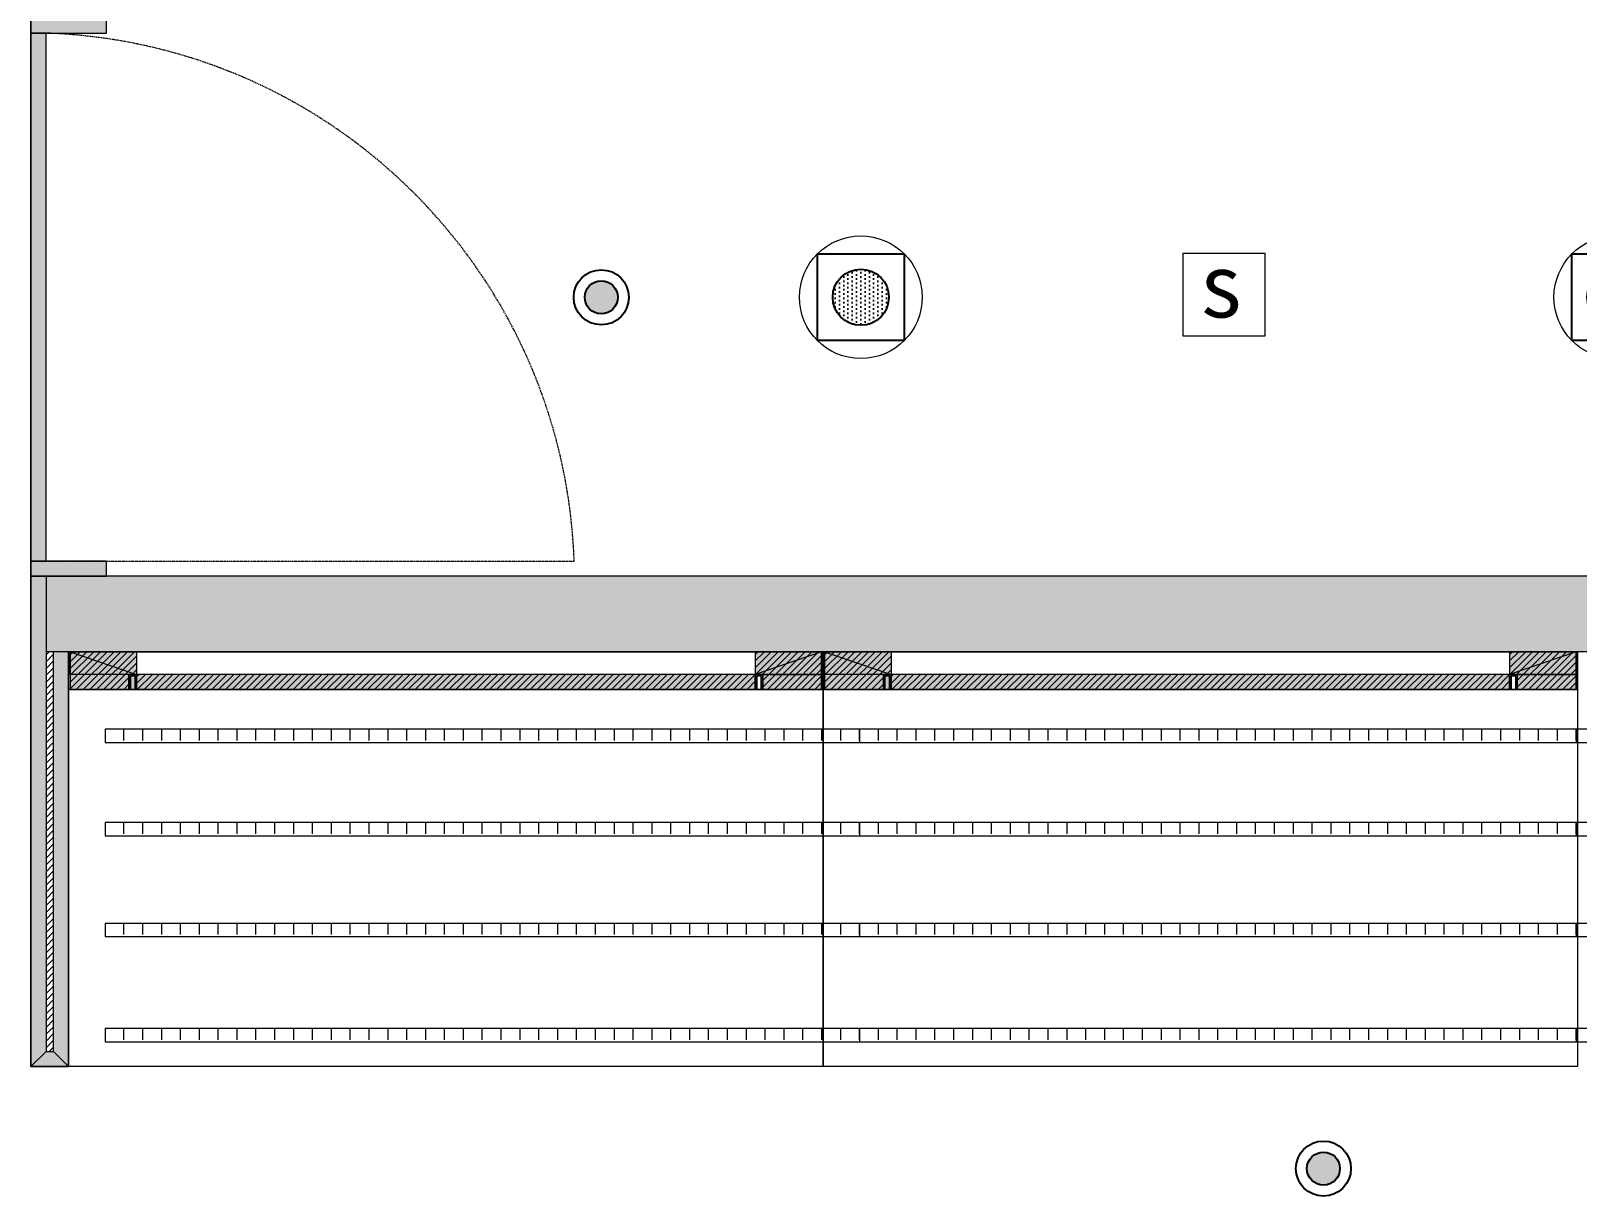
# Model space of a CAD drawing. Header units: millimetres. Extents: x 346472 to 732256, y -34068 to -15883.
# Drawn here: x 662402 to 664452, y -24288 to -22743 of the extents above; entities that cross this region are included whole.
import ezdxf

# ---------------------------------------------------------------- set-up
doc = ezdxf.new("R2010")
doc.units = ezdxf.units.MM
doc.header["$LTSCALE"] = 7
doc.linetypes.add('DASH', pattern=[0.35, 0.25, -0.1])
doc.linetypes.add('TRATTEGGIATA2', pattern=[9.525, 6.35, -3.175])
doc.layers.get('0').update_dxf_attribs({"lineweight": 0})
for name, color, linetype, lineweight in [('black lacquared metal', 1, 'Continuous', 9), ('EA7 FLOOR', 253, 'Continuous', 5), ('EA7 furniture', 7, 'Continuous', 5), ('LIGHTING LAY OUT', 1, 'Continuous', 18), ('materials', 1, 'Continuous', 40), ('QUOTE', 251, 'Continuous', 5), ('文字', 6, 'Continuous', 5)]:
    doc.layers.add(name, color=color, linetype=linetype, lineweight=lineweight)
for name, color, linetype in [('LD_light', 253, 'Continuous'), ('mdf panels', 7, 'Continuous'), ('WALL', 7, 'Continuous'), ('walls', 7, 'Continuous'), ('消防', 5, 'Continuous')]:
    doc.layers.add(name, color=color, linetype=linetype)
doc.styles.add('图签-仿宋', font='')
doc.styles.get('图签-仿宋').set_extended_font_data('FangSong_GB2312')
pattern_1 = [(45, (574591.918, -38300.846), (-4.49012806, 4.49012806), [])]
pattern_2 = [(45, (573591.918, -38300.846), (-4.49012806, 4.49012806), [])]
pattern_3 = [(270, (856925.254, -16040.655), (25, -2e-14), [120, -15, 30, -15])]
pattern_4 = [(270, (856925.254, -15643.892), (25, -2e-14), [120, -15, 30, -15])]
pattern_5 = [(270, (856925.254, -15901.082), (25, -2e-14), [120, -15, 30, -15])]
pattern_6 = [(270, (856925.254, -15767.665), (25, -2e-14), [120, -15, 30, -15])]
pattern_7 = [(270, (855925.254, -16040.655), (25, -2e-14), [120, -15, 30, -15])]
pattern_8 = [(270, (855925.254, -15643.892), (25, -2e-14), [120, -15, 30, -15])]
pattern_9 = [(270, (855925.254, -15901.082), (25, -2e-14), [120, -15, 30, -15])]
pattern_10 = [(270, (855925.254, -15767.665), (25, -2e-14), [120, -15, 30, -15])]

# ---------------------------------------------------------------- blocks, each defined once
blk = doc.blocks.new('A$C1A5804E3')
at = {"color": 5, "ltscale": 2}
blk.add_lwpolyline([(-699236, -432956), (-698936, -432956), (-698936, -432656), (-699236, -432656)], close=True, dxfattribs=at)
at = {"color": 5, "ltscale": 2, "style": '图签-仿宋'}
blk.add_text('s', height=231.5, dxfattribs=at).set_placement((-699174.1, -432888.6))
blk = doc.blocks.new('12333')
at = {"layer": 'LD_light'}
h = blk.add_hatch(dxfattribs=at)
h.set_pattern_fill('DOTS', color=6, scale=90.551181, angle=-90, style=0)
h.set_pattern_definition([(270, (572990.7953, 65339.9095), (5.65944882, -2.8297244), [0, -5.65944882])])
h.paths.add_polyline_path([(568486.6, -26655.3, 1), (568412.2, -26655.3, 1)])
at = {"layer": 'LD_light', "color": 6, "elevation": -2.1}
blk.add_lwpolyline([(568506.9, -26597.8), (568506.9, -26712.8), (568391.9, -26712.8), (568391.9, -26597.8)], close=True, dxfattribs=at)
at = {"layer": 'LD_light', "color": 6}
blk.add_circle((568449.4, -26655.3, -2.1), 37.2, dxfattribs=at)
at = {"layer": 'QUOTE', "color": 6, "lineweight": 5}
blk.add_circle((568449.4, -26655.3, -2.1), 81.3, dxfattribs=at)

msp = doc.modelspace()

# ---------------------------------------------------------------- hatches: boundary and pattern name
at = {"lineweight": 5, "ltscale": 100}
h = msp.add_hatch(color=0, dxfattribs=at)
h.dxf.hatch_style = 1
h.paths.add_polyline_path([(663362.4, -23566.1), (663450.4, -23566.1), (663362.4, -23596.1)], flags=17)
h.paths.add_polyline_path([(663450.4, -23566.1), (663450.4, -23596.1), (663362.4, -23596.1)])
h.paths.add_polyline_path([(663372.4, -23596.1), (663450.4, -23596.1), (663450.4, -23616.1), (663372.4, -23616.1)])
h.paths.add_polyline_path([(662454.4, -23596.1), (663362.4, -23596.1), (663362.4, -23616.1), (662454.4, -23616.1)])
h.paths.add_polyline_path([(662454.4, -23566.1), (662542.4, -23566.1), (662542.4, -23596.1)], flags=17)
h.paths.add_polyline_path([(662454.4, -23566.1), (662542.4, -23596.1), (662454.4, -23596.1)])
h = msp.add_hatch(color=8, dxfattribs=at)
h.dxf.hatch_style = 1
h.paths.add_polyline_path([(663362.4, -23566.1), (663450.4, -23566.1), (663362.4, -23596.1)], flags=17)
h.paths.add_polyline_path([(663450.4, -23566.1), (663450.4, -23596.1), (663362.4, -23596.1)])
h.paths.add_polyline_path([(663372.4, -23596.1), (663450.4, -23596.1), (663450.4, -23616.1), (663372.4, -23616.1)])
h.paths.add_polyline_path([(662454.4, -23596.1), (663362.4, -23596.1), (663362.4, -23616.1), (662454.4, -23616.1)])
h.paths.add_polyline_path([(662454.4, -23566.1), (662542.4, -23566.1), (662542.4, -23596.1)], flags=17)
h.paths.add_polyline_path([(662454.4, -23566.1), (662542.4, -23596.1), (662454.4, -23596.1)])
h = msp.add_hatch(color=0, dxfattribs=at)
h.dxf.hatch_style = 1
h.paths.add_polyline_path([(664362.4, -23566.1), (664450.4, -23566.1), (664362.4, -23596.1)], flags=17)
h.paths.add_polyline_path([(664450.4, -23566.1), (664450.4, -23596.1), (664362.4, -23596.1)])
h.paths.add_polyline_path([(664372.4, -23596.1), (664450.4, -23596.1), (664450.4, -23616.1), (664372.4, -23616.1)])
h.paths.add_polyline_path([(663454.4, -23596.1), (664362.4, -23596.1), (664362.4, -23616.1), (663454.4, -23616.1)])
h.paths.add_polyline_path([(663454.4, -23566.1), (663542.4, -23566.1), (663542.4, -23596.1)], flags=17)
h.paths.add_polyline_path([(663454.4, -23566.1), (663542.4, -23596.1), (663454.4, -23596.1)])
h = msp.add_hatch(color=8, dxfattribs=at)
h.dxf.hatch_style = 1
h.paths.add_polyline_path([(664362.4, -23566.1), (664450.4, -23566.1), (664362.4, -23596.1)], flags=17)
h.paths.add_polyline_path([(664450.4, -23566.1), (664450.4, -23596.1), (664362.4, -23596.1)])
h.paths.add_polyline_path([(664372.4, -23596.1), (664450.4, -23596.1), (664450.4, -23616.1), (664372.4, -23616.1)])
h.paths.add_polyline_path([(663454.4, -23596.1), (664362.4, -23596.1), (664362.4, -23616.1), (663454.4, -23616.1)])
h.paths.add_polyline_path([(663454.4, -23566.1), (663542.4, -23566.1), (663542.4, -23596.1)], flags=17)
h.paths.add_polyline_path([(663454.4, -23566.1), (663542.4, -23596.1), (663454.4, -23596.1)])
at = {"layer": 'EA7 furniture', "lineweight": 5}
h = msp.add_hatch(color=0, dxfattribs=at)
h.dxf.hatch_style = 1
h.paths.add_polyline_path([(662502.4, -23446.1), (662422.4, -23446.1), (662402.4, -23446.1), (662402.4, -23466.1), (662502.4, -23466.1)])
h.paths.add_polyline_path([(662502.4, -22726.1), (662402.4, -22726.1), (662402.4, -22746.1), (662502.4, -22746.1)])
h = msp.add_hatch(color=8, dxfattribs=at)
h.dxf.hatch_style = 1
h.paths.add_polyline_path([(662502.4, -23446.1), (662422.4, -23446.1), (662402.4, -23446.1), (662402.4, -23466.1), (662502.4, -23466.1)])
h.paths.add_polyline_path([(662502.4, -22726.1), (662402.4, -22726.1), (662402.4, -22746.1), (662502.4, -22746.1)])
at = {"layer": 'LIGHTING LAY OUT'}
h = msp.add_hatch(dxfattribs=at)
h.set_pattern_fill('ACAD_ISO08W100', color=1, scale=5, angle=-90)
h.set_pattern_definition(pattern_8)
h.paths.add_polyline_path([(664451.1, -23669), (662500.6, -23669), (662500.6, -23686.5), (664451.1, -23686.5)])
h = msp.add_hatch(dxfattribs=at)
h.set_pattern_fill('ACAD_ISO08W100', color=8, scale=5, angle=-90)
h.set_pattern_definition(pattern_8)
h.paths.add_polyline_path([(664451.1, -23669), (662500.6, -23669), (662500.6, -23686.5), (664451.1, -23686.5)])
h = msp.add_hatch(dxfattribs=at)
h.set_pattern_fill('ACAD_ISO08W100', color=1, scale=5, angle=-90)
h.set_pattern_definition(pattern_4)
h.paths.add_polyline_path([(665451.1, -23669), (663500.6, -23669), (663500.6, -23686.5), (665451.1, -23686.5)])
h = msp.add_hatch(dxfattribs=at)
h.set_pattern_fill('ACAD_ISO08W100', color=8, scale=5, angle=-90)
h.set_pattern_definition(pattern_4)
h.paths.add_polyline_path([(665451.1, -23669), (663500.6, -23669), (663500.6, -23686.5), (665451.1, -23686.5)])
h = msp.add_hatch(dxfattribs=at)
h.set_pattern_fill('ACAD_ISO08W100', color=1, scale=5, angle=-90)
h.set_pattern_definition(pattern_10)
h.paths.add_polyline_path([(664451.1, -23792.7), (662500.6, -23792.7), (662500.6, -23810.2), (664451.1, -23810.2)])
h = msp.add_hatch(dxfattribs=at)
h.set_pattern_fill('ACAD_ISO08W100', color=8, scale=5, angle=-90)
h.set_pattern_definition(pattern_10)
h.paths.add_polyline_path([(664451.1, -23792.7), (662500.6, -23792.7), (662500.6, -23810.2), (664451.1, -23810.2)])
h = msp.add_hatch(dxfattribs=at)
h.set_pattern_fill('ACAD_ISO08W100', color=1, scale=5, angle=-90)
h.set_pattern_definition(pattern_6)
h.paths.add_polyline_path([(665451.1, -23792.7), (663500.6, -23792.7), (663500.6, -23810.2), (665451.1, -23810.2)])
h = msp.add_hatch(dxfattribs=at)
h.set_pattern_fill('ACAD_ISO08W100', color=8, scale=5, angle=-90)
h.set_pattern_definition(pattern_6)
h.paths.add_polyline_path([(665451.1, -23792.7), (663500.6, -23792.7), (663500.6, -23810.2), (665451.1, -23810.2)])
h = msp.add_hatch(dxfattribs=at)
h.set_pattern_fill('ACAD_ISO08W100', color=1, scale=5, angle=-90)
h.set_pattern_definition(pattern_9)
h.paths.add_polyline_path([(664451.1, -23926.2), (662500.6, -23926.2), (662500.6, -23943.6), (664451.1, -23943.6)])
h = msp.add_hatch(dxfattribs=at)
h.set_pattern_fill('ACAD_ISO08W100', color=8, scale=5, angle=-90)
h.set_pattern_definition(pattern_9)
h.paths.add_polyline_path([(664451.1, -23926.2), (662500.6, -23926.2), (662500.6, -23943.6), (664451.1, -23943.6)])
h = msp.add_hatch(dxfattribs=at)
h.set_pattern_fill('ACAD_ISO08W100', color=1, scale=5, angle=-90)
h.set_pattern_definition(pattern_5)
h.paths.add_polyline_path([(665451.1, -23926.2), (663500.6, -23926.2), (663500.6, -23943.6), (665451.1, -23943.6)])
h = msp.add_hatch(dxfattribs=at)
h.set_pattern_fill('ACAD_ISO08W100', color=8, scale=5, angle=-90)
h.set_pattern_definition(pattern_5)
h.paths.add_polyline_path([(665451.1, -23926.2), (663500.6, -23926.2), (663500.6, -23943.6), (665451.1, -23943.6)])
h = msp.add_hatch(dxfattribs=at)
h.set_pattern_fill('ACAD_ISO08W100', color=1, scale=5, angle=-90)
h.set_pattern_definition(pattern_7)
h.paths.add_polyline_path([(664451.1, -24065.7), (662500.6, -24065.7), (662500.6, -24083.2), (664451.1, -24083.2)])
h = msp.add_hatch(dxfattribs=at)
h.set_pattern_fill('ACAD_ISO08W100', color=8, scale=5, angle=-90)
h.set_pattern_definition(pattern_7)
h.paths.add_polyline_path([(664451.1, -24065.7), (662500.6, -24065.7), (662500.6, -24083.2), (664451.1, -24083.2)])
h = msp.add_hatch(dxfattribs=at)
h.set_pattern_fill('ACAD_ISO08W100', color=1, scale=5, angle=-90)
h.set_pattern_definition(pattern_3)
h.paths.add_polyline_path([(665451.1, -24065.7), (663500.6, -24065.7), (663500.6, -24083.2), (665451.1, -24083.2)])
h = msp.add_hatch(dxfattribs=at)
h.set_pattern_fill('ACAD_ISO08W100', color=8, scale=5, angle=-90)
h.set_pattern_definition(pattern_3)
h.paths.add_polyline_path([(665451.1, -24065.7), (663500.6, -24065.7), (663500.6, -24083.2), (665451.1, -24083.2)])
at = {"layer": 'mdf panels', "lineweight": 5}
h = msp.add_hatch(dxfattribs=at)
h.set_pattern_fill('ANSI31', color=0, scale=2)
h.set_pattern_definition(pattern_2)
h.paths.add_polyline_path([(662532.4, -23596.1), (662454.4, -23596.1), (662454.4, -23616.1), (662532.4, -23616.1)])
h.paths.add_polyline_path([(662542.4, -23566.1), (662454.4, -23566.1), (662542.4, -23596.1)], flags=17)
h.paths.add_polyline_path([(662454.4, -23566.1), (662454.4, -23596.1), (662532.4, -23596.1), (662542.4, -23596.1)], flags=17)
h.paths.add_polyline_path([(663450.4, -23566.1), (663362.4, -23566.1), (663450.4, -23596.1)], flags=17)
h.paths.add_polyline_path([(663362.4, -23566.1), (663362.4, -23596.1), (663450.4, -23596.1)], flags=17)
h.paths.add_polyline_path([(663362.4, -23616.1), (663362.4, -23596.1), (662542.4, -23596.1), (662542.4, -23616.1)])
h.paths.add_polyline_path([(663372.4, -23596.1), (663372.4, -23616.1), (663450.4, -23616.1), (663450.4, -23596.1)])
h = msp.add_hatch(dxfattribs=at)
h.set_pattern_fill('ANSI31', color=8, scale=2)
h.set_pattern_definition(pattern_2)
h.paths.add_polyline_path([(662532.4, -23596.1), (662454.4, -23596.1), (662454.4, -23616.1), (662532.4, -23616.1)])
h.paths.add_polyline_path([(662542.4, -23566.1), (662454.4, -23566.1), (662542.4, -23596.1)], flags=17)
h.paths.add_polyline_path([(662454.4, -23566.1), (662454.4, -23596.1), (662532.4, -23596.1), (662542.4, -23596.1)], flags=17)
h.paths.add_polyline_path([(663450.4, -23566.1), (663362.4, -23566.1), (663450.4, -23596.1)], flags=17)
h.paths.add_polyline_path([(663362.4, -23566.1), (663362.4, -23596.1), (663450.4, -23596.1)], flags=17)
h.paths.add_polyline_path([(663362.4, -23616.1), (663362.4, -23596.1), (662542.4, -23596.1), (662542.4, -23616.1)])
h.paths.add_polyline_path([(663372.4, -23596.1), (663372.4, -23616.1), (663450.4, -23616.1), (663450.4, -23596.1)])
h = msp.add_hatch(dxfattribs=at)
h.set_pattern_fill('ANSI31', color=0, scale=2)
h.set_pattern_definition(pattern_1)
h.paths.add_polyline_path([(663532.4, -23596.1), (663454.4, -23596.1), (663454.4, -23616.1), (663532.4, -23616.1)])
h.paths.add_polyline_path([(663542.4, -23566.1), (663454.4, -23566.1), (663542.4, -23596.1)], flags=17)
h.paths.add_polyline_path([(663454.4, -23566.1), (663454.4, -23596.1), (663532.4, -23596.1), (663542.4, -23596.1)], flags=17)
h.paths.add_polyline_path([(664450.4, -23566.1), (664362.4, -23566.1), (664450.4, -23596.1)], flags=17)
h.paths.add_polyline_path([(664362.4, -23566.1), (664362.4, -23596.1), (664450.4, -23596.1)], flags=17)
h.paths.add_polyline_path([(664362.4, -23616.1), (664362.4, -23596.1), (663542.4, -23596.1), (663542.4, -23616.1)])
h.paths.add_polyline_path([(664372.4, -23596.1), (664372.4, -23616.1), (664450.4, -23616.1), (664450.4, -23596.1)])
h = msp.add_hatch(dxfattribs=at)
h.set_pattern_fill('ANSI31', color=8, scale=2)
h.set_pattern_definition(pattern_1)
h.paths.add_polyline_path([(663532.4, -23596.1), (663454.4, -23596.1), (663454.4, -23616.1), (663532.4, -23616.1)])
h.paths.add_polyline_path([(663542.4, -23566.1), (663454.4, -23566.1), (663542.4, -23596.1)], flags=17)
h.paths.add_polyline_path([(663454.4, -23566.1), (663454.4, -23596.1), (663532.4, -23596.1), (663542.4, -23596.1)], flags=17)
h.paths.add_polyline_path([(664450.4, -23566.1), (664362.4, -23566.1), (664450.4, -23596.1)], flags=17)
h.paths.add_polyline_path([(664362.4, -23566.1), (664362.4, -23596.1), (664450.4, -23596.1)], flags=17)
h.paths.add_polyline_path([(664362.4, -23616.1), (664362.4, -23596.1), (663542.4, -23596.1), (663542.4, -23616.1)])
h.paths.add_polyline_path([(664372.4, -23596.1), (664372.4, -23616.1), (664450.4, -23616.1), (664450.4, -23596.1)])
at = {"layer": 'WALL', "lineweight": 5}
h = msp.add_hatch(color=0, dxfattribs=at)
h.dxf.hatch_style = 1
h.paths.add_polyline_path([(662422.4, -22746.1), (662402.4, -22746.1), (662402.4, -23446.1), (662422.4, -23446.1)])
h = msp.add_hatch(color=8, dxfattribs=at)
h.dxf.hatch_style = 1
h.paths.add_polyline_path([(662422.4, -22746.1), (662402.4, -22746.1), (662402.4, -23446.1), (662422.4, -23446.1)])
h = msp.add_hatch(color=0, dxfattribs=at)
h.dxf.hatch_style = 1
h.paths.add_polyline_path([(662422.4, -24096.1), (662402.4, -24116.1), (662402.4, -23466.1), (662422.4, -23466.1)])
h = msp.add_hatch(color=8, dxfattribs=at)
h.dxf.hatch_style = 1
h.paths.add_polyline_path([(662422.4, -24096.1), (662402.4, -24116.1), (662402.4, -23466.1), (662422.4, -23466.1)])
h = msp.add_hatch(color=0, dxfattribs=at)
h.dxf.hatch_style = 1
h.paths.add_polyline_path([(662432.4, -24096.1), (662452.4, -24116.1), (662452.4, -23566.8), (662432.4, -23566.8)])
h = msp.add_hatch(color=8, dxfattribs=at)
h.dxf.hatch_style = 1
h.paths.add_polyline_path([(662432.4, -24096.1), (662452.4, -24116.1), (662452.4, -23566.8), (662432.4, -23566.8)])
h = msp.add_hatch(color=0, dxfattribs=at)
h.dxf.hatch_style = 1
h.paths.add_polyline_path([(662402.4, -24116.1), (662452.4, -24116.1), (662432.4, -24096.1), (662422.4, -24096.1)])
h = msp.add_hatch(color=8, dxfattribs=at)
h.dxf.hatch_style = 1
h.paths.add_polyline_path([(662402.4, -24116.1), (662452.4, -24116.1), (662432.4, -24096.1), (662422.4, -24096.1)])
at = {"layer": 'walls', "lineweight": 5}
h = msp.add_hatch(dxfattribs=at)
h.set_pattern_fill('AR-CONC', color=8, scale=0.5)
h.paths.add_polyline_path([(669554.7, -23510.5), (669373.5, -23466.1), (665452.4, -23466.1), (665452.4, -23566.1), (669554.7, -23566.1)])
h.paths.add_polyline_path([(665452.4, -23466.1), (662452.4, -23466.1), (662422.4, -23466.1), (662422.4, -23566.1), (665452.4, -23566.1)])
h.paths.add_polyline_path([(662502.4, -21784.4), (662422.4, -21760), (662422.4, -22726.1), (662502.4, -22726.1)])
at = {"layer": '消防', "ltscale": 2}
for points in [[(663180.3, -23096.3, 1), (663136.6, -23096.3, 1)], [(664137.4, -24251.3, 1), (664093.7, -24251.3, 1)]]:
    msp.add_hatch(color=5, dxfattribs=at).paths.add_polyline_path(points)

# ---------------------------------------------------------------- linework, layer by layer
at = {"layer": 'black lacquared metal', "color": 0, "lineweight": 5, "elevation": 0.2}
for points in [[(662452.4, -23566.1), (663452.4, -23566.1), (663452.4, -24116.1), (662452.4, -24116.1)], [(662452.4, -23566.1), (662454.4, -23566.1), (662454.4, -23616.1), (662452.4, -23616.1)], [(663452.4, -23566.1), (663450.4, -23566.1), (663450.4, -23616.1), (663452.4, -23616.1)], [(663452.4, -23566.1), (664452.4, -23566.1), (664452.4, -24116.1), (663452.4, -24116.1)], [(663452.4, -23566.1), (663454.4, -23566.1), (663454.4, -23616.1), (663452.4, -23616.1)], [(664452.4, -23566.1), (664450.4, -23566.1), (664450.4, -23616.1), (664452.4, -23616.1)]]:
    msp.add_lwpolyline(points, close=True, dxfattribs=at)
at = {"layer": 'black lacquared metal', "color": 0, "linetype": 'TRATTEGGIATA2', "lineweight": 5, "elevation": 0.2}
for points in [[(662452.4, -23566.1), (663452.4, -23566.1), (663452.4, -23616.1), (662452.4, -23616.1)], [(662452.4, -23566.1), (663452.4, -23566.1), (663452.4, -23616.1), (662452.4, -23616.1)], [(663452.4, -23566.1), (664452.4, -23566.1), (664452.4, -23616.1), (663452.4, -23616.1)], [(663452.4, -23566.1), (664452.4, -23566.1), (664452.4, -23616.1), (663452.4, -23616.1)]]:
    msp.add_lwpolyline(points, close=True, dxfattribs=at)
at = {"layer": 'black lacquared metal', "color": 8, "lineweight": 5, "elevation": 0.2}
for points in [[(662452.4, -23566.1), (663452.4, -23566.1), (663452.4, -24116.1), (662452.4, -24116.1)], [(662452.4, -23566.1), (662454.4, -23566.1), (662454.4, -23616.1), (662452.4, -23616.1)], [(663452.4, -23566.1), (663450.4, -23566.1), (663450.4, -23616.1), (663452.4, -23616.1)], [(663452.4, -23566.1), (664452.4, -23566.1), (664452.4, -24116.1), (663452.4, -24116.1)], [(663452.4, -23566.1), (663454.4, -23566.1), (663454.4, -23616.1), (663452.4, -23616.1)], [(664452.4, -23566.1), (664450.4, -23566.1), (664450.4, -23616.1), (664452.4, -23616.1)]]:
    msp.add_lwpolyline(points, close=True, dxfattribs=at)
at = {"layer": 'black lacquared metal', "color": 8, "linetype": 'TRATTEGGIATA2', "lineweight": 5, "elevation": 0.2}
for points in [[(662452.4, -23566.1), (663452.4, -23566.1), (663452.4, -23616.1), (662452.4, -23616.1)], [(662452.4, -23566.1), (663452.4, -23566.1), (663452.4, -23616.1), (662452.4, -23616.1)], [(663452.4, -23566.1), (664452.4, -23566.1), (664452.4, -23616.1), (663452.4, -23616.1)], [(663452.4, -23566.1), (664452.4, -23566.1), (664452.4, -23616.1), (663452.4, -23616.1)]]:
    msp.add_lwpolyline(points, close=True, dxfattribs=at)
at = {"layer": 'EA7 FLOOR', "color": 0, "lineweight": 5}
msp.add_line((662402.4, -24116.1, 0.2), (662402.4, -23456.1, 0.2), dxfattribs=at)
at = {"layer": 'EA7 FLOOR', "color": 8, "lineweight": 5}
msp.add_line((662402.4, -24116.1, 0.2), (662402.4, -23456.1, 0.2), dxfattribs=at)
at = {"layer": 'EA7 furniture', "color": 0, "linetype": 'Continuous', "lineweight": 5}
for p, q in [((662422.4, -23570.4, 0.2), (662426, -23566.8, 0.2)), ((662422.4, -23579.3, 0.2), (662432.4, -23569.3, 0.2)), ((662422.4, -23588.3, 0.2), (662432.4, -23578.3, 0.2)), ((662422.4, -23597.3, 0.2), (662432.4, -23587.3, 0.2)), ((662422.4, -23606.3, 0.2), (662432.4, -23596.3, 0.2)), ((662422.4, -23615.3, 0.2), (662432.4, -23605.3, 0.2)), ((662422.4, -23624.2, 0.2), (662432.4, -23614.2, 0.2)), ((662422.4, -23633.2, 0.2), (662432.4, -23623.2, 0.2)), ((662422.4, -23642.2, 0.2), (662432.4, -23632.2, 0.2)), ((662422.4, -23651.2, 0.2), (662432.4, -23641.2, 0.2)), ((662422.4, -23660.2, 0.2), (662432.4, -23650.2, 0.2)), ((662422.4, -23669.1, 0.2), (662432.4, -23659.1, 0.2)), ((662422.4, -23678.1, 0.2), (662432.4, -23668.1, 0.2)), ((662422.4, -23687.1, 0.2), (662432.4, -23677.1, 0.2)), ((662422.4, -23696.1, 0.2), (662432.4, -23686.1, 0.2)), ((662422.4, -23705.1, 0.2), (662432.4, -23695.1, 0.2)), ((662422.4, -23714, 0.2), (662432.4, -23704, 0.2)), ((662422.4, -23723, 0.2), (662432.4, -23713, 0.2)), ((662422.4, -23732, 0.2), (662432.4, -23722, 0.2)), ((662422.4, -23741, 0.2), (662432.4, -23731, 0.2)), ((662422.4, -23750, 0.2), (662432.4, -23740, 0.2)), ((662422.4, -23758.9, 0.2), (662432.4, -23748.9, 0.2)), ((662422.4, -23767.9, 0.2), (662432.4, -23757.9, 0.2)), ((662422.4, -23776.9, 0.2), (662432.4, -23766.9, 0.2)), ((662422.4, -23785.9, 0.2), (662432.4, -23775.9, 0.2)), ((662422.4, -23794.9, 0.2), (662432.4, -23784.9, 0.2)), ((662422.4, -23803.8, 0.2), (662432.4, -23793.8, 0.2)), ((662422.4, -23812.8, 0.2), (662432.4, -23802.8, 0.2)), ((662422.4, -23821.8, 0.2), (662432.4, -23811.8, 0.2)), ((662422.4, -23830.8, 0.2), (662432.4, -23820.8, 0.2)), ((662422.4, -23839.8, 0.2), (662432.4, -23829.8, 0.2)), ((662422.4, -23848.7, 0.2), (662432.4, -23838.7, 0.2)), ((662422.4, -23857.7, 0.2), (662432.4, -23847.7, 0.2)), ((662422.4, -23866.7, 0.2), (662432.4, -23856.7, 0.2)), ((662422.4, -23875.7, 0.2), (662432.4, -23865.7, 0.2)), ((662422.4, -23884.7, 0.2), (662432.4, -23874.7, 0.2)), ((662422.4, -23893.6, 0.2), (662432.4, -23883.7, 0.2)), ((662422.4, -23902.6, 0.2), (662432.4, -23892.6, 0.2)), ((662422.4, -23911.6, 0.2), (662432.4, -23901.6, 0.2)), ((662422.4, -23920.6, 0.2), (662432.4, -23910.6, 0.2)), ((662422.4, -23929.6, 0.2), (662432.4, -23919.6, 0.2)), ((662422.4, -23938.5, 0.2), (662432.4, -23928.6, 0.2)), ((662422.4, -23947.5, 0.2), (662432.4, -23937.5, 0.2)), ((662422.4, -23956.5, 0.2), (662432.4, -23946.5, 0.2)), ((662422.4, -23965.5, 0.2), (662432.4, -23955.5, 0.2)), ((662422.4, -23974.5, 0.2), (662432.4, -23964.5, 0.2)), ((662422.4, -23983.5, 0.2), (662432.4, -23973.5, 0.2)), ((662422.4, -23992.4, 0.2), (662432.4, -23982.4, 0.2)), ((662422.4, -24001.4, 0.2), (662432.4, -23991.4, 0.2)), ((662422.4, -24010.4, 0.2), (662432.4, -24000.4, 0.2)), ((662422.4, -24019.4, 0.2), (662432.4, -24009.4, 0.2)), ((662422.4, -24028.4, 0.2), (662432.4, -24018.4, 0.2)), ((662422.4, -24037.3, 0.2), (662432.4, -24027.3, 0.2)), ((662422.4, -24046.3, 0.2), (662432.4, -24036.3, 0.2)), ((662422.4, -24055.3, 0.2), (662432.4, -24045.3, 0.2)), ((662422.4, -24064.3, 0.2), (662432.4, -24054.3, 0.2)), ((662422.4, -24073.3, 0.2), (662432.4, -24063.3, 0.2)), ((662422.4, -24082.2, 0.2), (662432.4, -24072.2, 0.2)), ((662422.4, -24091.2, 0.2), (662432.4, -24081.2, 0.2)), ((662426.5, -24096.1, 0.2), (662432.4, -24090.2, 0.2))]:
    msp.add_line(p, q, dxfattribs=at)
at = {"layer": 'EA7 furniture', "color": 8, "linetype": 'Continuous', "lineweight": 5}
for p, q in [((662422.4, -23570.4, 0.2), (662426, -23566.8, 0.2)), ((662422.4, -23579.3, 0.2), (662432.4, -23569.3, 0.2)), ((662422.4, -23588.3, 0.2), (662432.4, -23578.3, 0.2)), ((662422.4, -23597.3, 0.2), (662432.4, -23587.3, 0.2)), ((662422.4, -23606.3, 0.2), (662432.4, -23596.3, 0.2)), ((662422.4, -23615.3, 0.2), (662432.4, -23605.3, 0.2)), ((662422.4, -23624.2, 0.2), (662432.4, -23614.2, 0.2)), ((662422.4, -23633.2, 0.2), (662432.4, -23623.2, 0.2)), ((662422.4, -23642.2, 0.2), (662432.4, -23632.2, 0.2)), ((662422.4, -23651.2, 0.2), (662432.4, -23641.2, 0.2)), ((662422.4, -23660.2, 0.2), (662432.4, -23650.2, 0.2)), ((662422.4, -23669.1, 0.2), (662432.4, -23659.1, 0.2)), ((662422.4, -23678.1, 0.2), (662432.4, -23668.1, 0.2)), ((662422.4, -23687.1, 0.2), (662432.4, -23677.1, 0.2)), ((662422.4, -23696.1, 0.2), (662432.4, -23686.1, 0.2)), ((662422.4, -23705.1, 0.2), (662432.4, -23695.1, 0.2)), ((662422.4, -23714, 0.2), (662432.4, -23704, 0.2)), ((662422.4, -23723, 0.2), (662432.4, -23713, 0.2)), ((662422.4, -23732, 0.2), (662432.4, -23722, 0.2)), ((662422.4, -23741, 0.2), (662432.4, -23731, 0.2)), ((662422.4, -23750, 0.2), (662432.4, -23740, 0.2)), ((662422.4, -23758.9, 0.2), (662432.4, -23748.9, 0.2)), ((662422.4, -23767.9, 0.2), (662432.4, -23757.9, 0.2)), ((662422.4, -23776.9, 0.2), (662432.4, -23766.9, 0.2)), ((662422.4, -23785.9, 0.2), (662432.4, -23775.9, 0.2)), ((662422.4, -23794.9, 0.2), (662432.4, -23784.9, 0.2)), ((662422.4, -23803.8, 0.2), (662432.4, -23793.8, 0.2)), ((662422.4, -23812.8, 0.2), (662432.4, -23802.8, 0.2)), ((662422.4, -23821.8, 0.2), (662432.4, -23811.8, 0.2)), ((662422.4, -23830.8, 0.2), (662432.4, -23820.8, 0.2)), ((662422.4, -23839.8, 0.2), (662432.4, -23829.8, 0.2)), ((662422.4, -23848.7, 0.2), (662432.4, -23838.7, 0.2)), ((662422.4, -23857.7, 0.2), (662432.4, -23847.7, 0.2)), ((662422.4, -23866.7, 0.2), (662432.4, -23856.7, 0.2)), ((662422.4, -23875.7, 0.2), (662432.4, -23865.7, 0.2)), ((662422.4, -23884.7, 0.2), (662432.4, -23874.7, 0.2)), ((662422.4, -23893.6, 0.2), (662432.4, -23883.7, 0.2)), ((662422.4, -23902.6, 0.2), (662432.4, -23892.6, 0.2)), ((662422.4, -23911.6, 0.2), (662432.4, -23901.6, 0.2)), ((662422.4, -23920.6, 0.2), (662432.4, -23910.6, 0.2)), ((662422.4, -23929.6, 0.2), (662432.4, -23919.6, 0.2)), ((662422.4, -23938.5, 0.2), (662432.4, -23928.6, 0.2)), ((662422.4, -23947.5, 0.2), (662432.4, -23937.5, 0.2)), ((662422.4, -23956.5, 0.2), (662432.4, -23946.5, 0.2)), ((662422.4, -23965.5, 0.2), (662432.4, -23955.5, 0.2)), ((662422.4, -23974.5, 0.2), (662432.4, -23964.5, 0.2)), ((662422.4, -23983.5, 0.2), (662432.4, -23973.5, 0.2)), ((662422.4, -23992.4, 0.2), (662432.4, -23982.4, 0.2)), ((662422.4, -24001.4, 0.2), (662432.4, -23991.4, 0.2)), ((662422.4, -24010.4, 0.2), (662432.4, -24000.4, 0.2)), ((662422.4, -24019.4, 0.2), (662432.4, -24009.4, 0.2)), ((662422.4, -24028.4, 0.2), (662432.4, -24018.4, 0.2)), ((662422.4, -24037.3, 0.2), (662432.4, -24027.3, 0.2)), ((662422.4, -24046.3, 0.2), (662432.4, -24036.3, 0.2)), ((662422.4, -24055.3, 0.2), (662432.4, -24045.3, 0.2)), ((662422.4, -24064.3, 0.2), (662432.4, -24054.3, 0.2)), ((662422.4, -24073.3, 0.2), (662432.4, -24063.3, 0.2)), ((662422.4, -24082.2, 0.2), (662432.4, -24072.2, 0.2)), ((662422.4, -24091.2, 0.2), (662432.4, -24081.2, 0.2)), ((662426.5, -24096.1, 0.2), (662432.4, -24090.2, 0.2))]:
    msp.add_line(p, q, dxfattribs=at)
at = {"layer": 'LIGHTING LAY OUT', "elevation": 0.2}
for points in [[(664451.1, -23669), (662500.6, -23669), (662500.6, -23686.5), (664451.1, -23686.5)], [(665451.1, -23669), (663500.6, -23669), (663500.6, -23686.5), (665451.1, -23686.5)], [(664451.1, -23792.7), (662500.6, -23792.7), (662500.6, -23810.2), (664451.1, -23810.2)], [(665451.1, -23792.7), (663500.6, -23792.7), (663500.6, -23810.2), (665451.1, -23810.2)], [(664451.1, -23926.2), (662500.6, -23926.2), (662500.6, -23943.6), (664451.1, -23943.6)], [(665451.1, -23926.2), (663500.6, -23926.2), (663500.6, -23943.6), (665451.1, -23943.6)], [(664451.1, -24065.7), (662500.6, -24065.7), (662500.6, -24083.2), (664451.1, -24083.2)], [(665451.1, -24065.7), (663500.6, -24065.7), (663500.6, -24083.2), (665451.1, -24083.2)]]:
    msp.add_lwpolyline(points, close=True, dxfattribs=at)
at = {"layer": 'LIGHTING LAY OUT', "color": 8, "elevation": 0.2}
for points in [[(664451.1, -23669), (662500.6, -23669), (662500.6, -23686.5), (664451.1, -23686.5)], [(665451.1, -23669), (663500.6, -23669), (663500.6, -23686.5), (665451.1, -23686.5)], [(664451.1, -23792.7), (662500.6, -23792.7), (662500.6, -23810.2), (664451.1, -23810.2)], [(665451.1, -23792.7), (663500.6, -23792.7), (663500.6, -23810.2), (665451.1, -23810.2)], [(664451.1, -23926.2), (662500.6, -23926.2), (662500.6, -23943.6), (664451.1, -23943.6)], [(665451.1, -23926.2), (663500.6, -23926.2), (663500.6, -23943.6), (665451.1, -23943.6)], [(664451.1, -24065.7), (662500.6, -24065.7), (662500.6, -24083.2), (664451.1, -24083.2)], [(665451.1, -24065.7), (663500.6, -24065.7), (663500.6, -24083.2), (665451.1, -24083.2)]]:
    msp.add_lwpolyline(points, close=True, dxfattribs=at)
at = {"layer": 'materials', "color": 0, "lineweight": 5}
msp.add_line((662452.4, -24116.1, 0.2), (662402.4, -24116.1, 0.2), dxfattribs=at)
at = {"layer": 'materials', "color": 8, "lineweight": 5}
msp.add_line((662452.4, -24116.1, 0.2), (662402.4, -24116.1, 0.2), dxfattribs=at)
at = {"layer": 'mdf panels', "color": 0, "lineweight": 5}
for p, q in [((662452.4, -23566.1, 0.2), (662452.4, -23616.1, 0.2)), ((662452.4, -23566.1, 0.2), (662452.4, -23616.1, 0.2)), ((662454.4, -23566.1, 0.2), (662454.4, -23616.1, 0.2)), ((662454.4, -23566.1, 0.2), (662542.4, -23596.1, 0.2)), ((663450.4, -23566.1, 0.2), (663362.4, -23596.1, 0.2)), ((663450.4, -23566.1, 0.2), (663450.4, -23616.1, 0.2)), ((663452.4, -23566.1, 0.2), (663452.4, -23616.1, 0.2)), ((663452.4, -23566.1, 0.2), (663452.4, -23616.1, 0.2)), ((663452.4, -23566.1, 0.2), (663452.4, -23616.1, 0.2)), ((663452.4, -23566.1, 0.2), (663452.4, -23616.1, 0.2)), ((663454.4, -23566.1, 0.2), (663454.4, -23616.1, 0.2)), ((663454.4, -23566.1, 0.2), (663542.4, -23596.1, 0.2)), ((664450.4, -23566.1, 0.2), (664362.4, -23596.1, 0.2)), ((664450.4, -23566.1, 0.2), (664450.4, -23616.1, 0.2))]:
    msp.add_line(p, q, dxfattribs=at)
at = {"layer": 'mdf panels', "color": 8, "lineweight": 5}
for p, q in [((662452.4, -23566.1, 0.2), (662452.4, -23616.1, 0.2)), ((662452.4, -23566.1, 0.2), (662452.4, -23616.1, 0.2)), ((662454.4, -23566.1, 0.2), (662454.4, -23616.1, 0.2)), ((662454.4, -23566.1, 0.2), (662542.4, -23596.1, 0.2)), ((663450.4, -23566.1, 0.2), (663362.4, -23596.1, 0.2)), ((663450.4, -23566.1, 0.2), (663450.4, -23616.1, 0.2)), ((663452.4, -23566.1, 0.2), (663452.4, -23616.1, 0.2)), ((663452.4, -23566.1, 0.2), (663452.4, -23616.1, 0.2)), ((663452.4, -23566.1, 0.2), (663452.4, -23616.1, 0.2)), ((663452.4, -23566.1, 0.2), (663452.4, -23616.1, 0.2)), ((663454.4, -23566.1, 0.2), (663454.4, -23616.1, 0.2)), ((663454.4, -23566.1, 0.2), (663542.4, -23596.1, 0.2)), ((664450.4, -23566.1, 0.2), (664362.4, -23596.1, 0.2)), ((664450.4, -23566.1, 0.2), (664450.4, -23616.1, 0.2))]:
    msp.add_line(p, q, dxfattribs=at)
at = {"layer": 'mdf panels', "color": 0, "lineweight": 5, "elevation": 0.2}
for points in [[(662452.4, -23566.1), (663452.4, -23566.1), (663452.4, -23616.1), (662452.4, -23616.1)], [(662454.4, -23566.1), (662542.4, -23566.1), (662542.4, -23596.1), (662454.4, -23596.1)], [(663450.4, -23566.1), (663362.4, -23566.1), (663362.4, -23596.1), (663450.4, -23596.1)], [(663452.4, -23566.1), (664452.4, -23566.1), (664452.4, -23616.1), (663452.4, -23616.1)], [(663454.4, -23566.1), (663542.4, -23566.1), (663542.4, -23596.1), (663454.4, -23596.1)], [(664450.4, -23566.1), (664362.4, -23566.1), (664362.4, -23596.1), (664450.4, -23596.1)], [(662454.4, -23616.1), (663450.4, -23616.1), (663450.4, -23596.1), (662454.4, -23596.1)], [(662532.4, -23616.1), (662542.4, -23616.1), (662542.4, -23596.1), (662532.4, -23596.1)], [(663372.4, -23616.1), (663362.4, -23616.1), (663362.4, -23596.1), (663372.4, -23596.1)], [(663454.4, -23616.1), (664450.4, -23616.1), (664450.4, -23596.1), (663454.4, -23596.1)], [(663532.4, -23616.1), (663542.4, -23616.1), (663542.4, -23596.1), (663532.4, -23596.1)], [(664372.4, -23616.1), (664362.4, -23616.1), (664362.4, -23596.1), (664372.4, -23596.1)]]:
    msp.add_lwpolyline(points, close=True, dxfattribs=at)
at = {"layer": 'mdf panels', "color": 8, "lineweight": 5, "elevation": 0.2}
for points in [[(662452.4, -23566.1), (663452.4, -23566.1), (663452.4, -23616.1), (662452.4, -23616.1)], [(662454.4, -23566.1), (662542.4, -23566.1), (662542.4, -23596.1), (662454.4, -23596.1)], [(663450.4, -23566.1), (663362.4, -23566.1), (663362.4, -23596.1), (663450.4, -23596.1)], [(663452.4, -23566.1), (664452.4, -23566.1), (664452.4, -23616.1), (663452.4, -23616.1)], [(663454.4, -23566.1), (663542.4, -23566.1), (663542.4, -23596.1), (663454.4, -23596.1)], [(664450.4, -23566.1), (664362.4, -23566.1), (664362.4, -23596.1), (664450.4, -23596.1)], [(662454.4, -23616.1), (663450.4, -23616.1), (663450.4, -23596.1), (662454.4, -23596.1)], [(662532.4, -23616.1), (662542.4, -23616.1), (662542.4, -23596.1), (662532.4, -23596.1)], [(663372.4, -23616.1), (663362.4, -23616.1), (663362.4, -23596.1), (663372.4, -23596.1)], [(663454.4, -23616.1), (664450.4, -23616.1), (664450.4, -23596.1), (663454.4, -23596.1)], [(663532.4, -23616.1), (663542.4, -23616.1), (663542.4, -23596.1), (663532.4, -23596.1)], [(664372.4, -23616.1), (664362.4, -23616.1), (664362.4, -23596.1), (664372.4, -23596.1)]]:
    msp.add_lwpolyline(points, close=True, dxfattribs=at)
at = {"layer": 'mdf panels', "color": 0, "lineweight": 5, "elevation": 0.2}
for points in [[(662532.4, -23616.1), (662532.4, -23596.1), (662542.4, -23596.1), (662542.4, -23616.1)], [(662532.4, -23596.1), (662542.4, -23596.1), (662542.4, -23616.1), (662540.4, -23616.1), (662540.4, -23598.1), (662534.4, -23598.1), (662534.4, -23616.1), (662532.4, -23616.1), (662532.4, -23596.1)], [(662534.4, -23616.1), (662532.4, -23616.1), (662532.4, -23596.1), (662542.4, -23596.1), (662542.4, -23616.1), (662540.4, -23616.1)], [(662542.4, -23616.1), (662542.4, -23596.1), (662532.4, -23596.1), (662532.4, -23616.1)], [(662542.4, -23596.1), (662532.4, -23596.1), (662532.4, -23616.1), (662534.4, -23616.1), (662534.4, -23598.1), (662540.4, -23598.1), (662540.4, -23616.1), (662542.4, -23616.1), (662542.4, -23596.1)], [(662534.4, -23616.1), (662534.4, -23598.1), (662540.4, -23598.1), (662540.4, -23616.1)], [(662540.4, -23616.1), (662540.4, -23598.1), (662534.4, -23598.1), (662534.4, -23616.1)], [(663372.4, -23616.1), (663372.4, -23596.1), (663362.4, -23596.1), (663362.4, -23616.1)], [(663372.4, -23596.1), (663362.4, -23596.1), (663362.4, -23616.1), (663364.4, -23616.1), (663364.4, -23598.1), (663370.4, -23598.1), (663370.4, -23616.1), (663372.4, -23616.1), (663372.4, -23596.1)], [(663370.4, -23616.1), (663370.4, -23598.1), (663364.4, -23598.1), (663364.4, -23616.1)], [(663532.4, -23616.1), (663532.4, -23596.1), (663542.4, -23596.1), (663542.4, -23616.1)], [(663532.4, -23596.1), (663542.4, -23596.1), (663542.4, -23616.1), (663540.4, -23616.1), (663540.4, -23598.1), (663534.4, -23598.1), (663534.4, -23616.1), (663532.4, -23616.1), (663532.4, -23596.1)], [(663534.4, -23616.1), (663532.4, -23616.1), (663532.4, -23596.1), (663542.4, -23596.1), (663542.4, -23616.1), (663540.4, -23616.1)], [(663542.4, -23616.1), (663542.4, -23596.1), (663532.4, -23596.1), (663532.4, -23616.1)], [(663542.4, -23596.1), (663532.4, -23596.1), (663532.4, -23616.1), (663534.4, -23616.1), (663534.4, -23598.1), (663540.4, -23598.1), (663540.4, -23616.1), (663542.4, -23616.1), (663542.4, -23596.1)], [(663534.4, -23616.1), (663534.4, -23598.1), (663540.4, -23598.1), (663540.4, -23616.1)], [(663540.4, -23616.1), (663540.4, -23598.1), (663534.4, -23598.1), (663534.4, -23616.1)], [(664372.4, -23616.1), (664372.4, -23596.1), (664362.4, -23596.1), (664362.4, -23616.1)], [(664372.4, -23596.1), (664362.4, -23596.1), (664362.4, -23616.1), (664364.4, -23616.1), (664364.4, -23598.1), (664370.4, -23598.1), (664370.4, -23616.1), (664372.4, -23616.1), (664372.4, -23596.1)], [(664370.4, -23616.1), (664370.4, -23598.1), (664364.4, -23598.1), (664364.4, -23616.1)]]:
    msp.add_lwpolyline(points, dxfattribs=at)
at = {"layer": 'mdf panels', "color": 8, "lineweight": 5, "elevation": 0.2}
for points in [[(662532.4, -23616.1), (662532.4, -23596.1), (662542.4, -23596.1), (662542.4, -23616.1)], [(662532.4, -23596.1), (662542.4, -23596.1), (662542.4, -23616.1), (662540.4, -23616.1), (662540.4, -23598.1), (662534.4, -23598.1), (662534.4, -23616.1), (662532.4, -23616.1), (662532.4, -23596.1)], [(662534.4, -23616.1), (662532.4, -23616.1), (662532.4, -23596.1), (662542.4, -23596.1), (662542.4, -23616.1), (662540.4, -23616.1)], [(662542.4, -23616.1), (662542.4, -23596.1), (662532.4, -23596.1), (662532.4, -23616.1)], [(662542.4, -23596.1), (662532.4, -23596.1), (662532.4, -23616.1), (662534.4, -23616.1), (662534.4, -23598.1), (662540.4, -23598.1), (662540.4, -23616.1), (662542.4, -23616.1), (662542.4, -23596.1)], [(662534.4, -23616.1), (662534.4, -23598.1), (662540.4, -23598.1), (662540.4, -23616.1)], [(662540.4, -23616.1), (662540.4, -23598.1), (662534.4, -23598.1), (662534.4, -23616.1)], [(663372.4, -23616.1), (663372.4, -23596.1), (663362.4, -23596.1), (663362.4, -23616.1)], [(663372.4, -23596.1), (663362.4, -23596.1), (663362.4, -23616.1), (663364.4, -23616.1), (663364.4, -23598.1), (663370.4, -23598.1), (663370.4, -23616.1), (663372.4, -23616.1), (663372.4, -23596.1)], [(663370.4, -23616.1), (663370.4, -23598.1), (663364.4, -23598.1), (663364.4, -23616.1)], [(663532.4, -23616.1), (663532.4, -23596.1), (663542.4, -23596.1), (663542.4, -23616.1)], [(663532.4, -23596.1), (663542.4, -23596.1), (663542.4, -23616.1), (663540.4, -23616.1), (663540.4, -23598.1), (663534.4, -23598.1), (663534.4, -23616.1), (663532.4, -23616.1), (663532.4, -23596.1)], [(663534.4, -23616.1), (663532.4, -23616.1), (663532.4, -23596.1), (663542.4, -23596.1), (663542.4, -23616.1), (663540.4, -23616.1)], [(663542.4, -23616.1), (663542.4, -23596.1), (663532.4, -23596.1), (663532.4, -23616.1)], [(663542.4, -23596.1), (663532.4, -23596.1), (663532.4, -23616.1), (663534.4, -23616.1), (663534.4, -23598.1), (663540.4, -23598.1), (663540.4, -23616.1), (663542.4, -23616.1), (663542.4, -23596.1)], [(663534.4, -23616.1), (663534.4, -23598.1), (663540.4, -23598.1), (663540.4, -23616.1)], [(663540.4, -23616.1), (663540.4, -23598.1), (663534.4, -23598.1), (663534.4, -23616.1)], [(664372.4, -23616.1), (664372.4, -23596.1), (664362.4, -23596.1), (664362.4, -23616.1)], [(664372.4, -23596.1), (664362.4, -23596.1), (664362.4, -23616.1), (664364.4, -23616.1), (664364.4, -23598.1), (664370.4, -23598.1), (664370.4, -23616.1), (664372.4, -23616.1), (664372.4, -23596.1)], [(664370.4, -23616.1), (664370.4, -23598.1), (664364.4, -23598.1), (664364.4, -23616.1)]]:
    msp.add_lwpolyline(points, dxfattribs=at)
at = {"layer": 'WALL', "color": 0, "lineweight": 5}
for p, q in [((662402.4, -23466.1, 0.2), (662402.4, -24116.1, 0.2)), ((662422.4, -23466.1, 0.2), (662422.4, -24096.1, 0.2)), ((662432.4, -24096.1, 0.2), (662432.4, -23566.8, 0.2)), ((662452.4, -23616.1, 0.2), (662452.4, -24116.1, 0.2)), ((662452.4, -24116.1, 0.2), (662452.4, -23616.1, 0.2)), ((662422.4, -24096.1, 0.2), (662402.4, -24116.1, 0.2)), ((662422.4, -24096.1, 0.2), (662432.4, -24096.1, 0.2)), ((662432.4, -24096.1, 0.2), (662452.4, -24116.1, 0.2)), ((662402.4, -24116.1, 0.2), (662452.4, -24116.1, 0.2))]:
    msp.add_line(p, q, dxfattribs=at)
at = {"layer": 'WALL', "color": 8, "lineweight": 5}
for p, q in [((662402.4, -23466.1, 0.2), (662402.4, -24116.1, 0.2)), ((662422.4, -23466.1, 0.2), (662422.4, -24096.1, 0.2)), ((662432.4, -24096.1, 0.2), (662432.4, -23566.8, 0.2)), ((662452.4, -23616.1, 0.2), (662452.4, -24116.1, 0.2)), ((662452.4, -24116.1, 0.2), (662452.4, -23616.1, 0.2)), ((662422.4, -24096.1, 0.2), (662402.4, -24116.1, 0.2)), ((662422.4, -24096.1, 0.2), (662432.4, -24096.1, 0.2)), ((662432.4, -24096.1, 0.2), (662452.4, -24116.1, 0.2)), ((662402.4, -24116.1, 0.2), (662452.4, -24116.1, 0.2))]:
    msp.add_line(p, q, dxfattribs=at)
at = {"layer": 'walls', "color": 0, "lineweight": 5}
for p, q in [((662402.4, -23566.1, 0.2), (662402.4, -21760, 0.2)), ((662402.4, -22726.1, 0.2), (662402.4, -22746.1, 0.2)), ((662502.4, -22746.1, 0.2), (662502.4, -22726.1, 0.2)), ((662422.4, -22746.1, 0.2), (662402.4, -22746.1, 0.2)), ((662402.4, -22746.1, 0.2), (662402.4, -23446.1, 0.2)), ((662402.4, -22746.1, 0.2), (662502.4, -22746.1, 0.2)), ((662422.4, -23446.1, 0.2), (662422.4, -22746.1, 0.2)), ((662402.4, -23446.1, 0.2), (662422.4, -23446.1, 0.2)), ((662502.4, -23446.1, 0.2), (662402.4, -23446.1, 0.2)), ((662402.4, -23446.1, 0.2), (662402.4, -23466.1, 0.2)), ((662502.4, -23466.1, 0.2), (662502.4, -23446.1, 0.2)), ((669373.5, -23466.1, 1.2), (662402.4, -23466.1, 0.2)), ((662402.4, -23466.1, 0.2), (662502.4, -23466.1, 0.2)), ((669554.7, -23566.1, 1.2), (662422.4, -23566.1, 0.2))]:
    msp.add_line(p, q, dxfattribs=at)
at = {"layer": 'walls', "color": 8, "lineweight": 5}
for p, q in [((662402.4, -23566.1, 0.2), (662402.4, -21760, 0.2)), ((662402.4, -22726.1, 0.2), (662402.4, -22746.1, 0.2)), ((662502.4, -22746.1, 0.2), (662502.4, -22726.1, 0.2)), ((662422.4, -22746.1, 0.2), (662402.4, -22746.1, 0.2)), ((662402.4, -22746.1, 0.2), (662402.4, -23446.1, 0.2)), ((662402.4, -22746.1, 0.2), (662502.4, -22746.1, 0.2)), ((662422.4, -23446.1, 0.2), (662422.4, -22746.1, 0.2)), ((662402.4, -23446.1, 0.2), (662422.4, -23446.1, 0.2)), ((662502.4, -23446.1, 0.2), (662402.4, -23446.1, 0.2)), ((662402.4, -23446.1, 0.2), (662402.4, -23466.1, 0.2)), ((662502.4, -23466.1, 0.2), (662502.4, -23446.1, 0.2)), ((669373.5, -23466.1, 1.2), (662402.4, -23466.1, 0.2)), ((662402.4, -23466.1, 0.2), (662502.4, -23466.1, 0.2)), ((669554.7, -23566.1, 1.2), (662422.4, -23566.1, 0.2))]:
    msp.add_line(p, q, dxfattribs=at)
at = {"layer": 'walls', "color": 0, "linetype": 'DASH', "lineweight": 5}
msp.add_line((662422.4, -23446.1, 0.2), (663122.4, -23446.1, 0.2), dxfattribs=at)
at = {"layer": 'walls', "color": 8, "linetype": 'DASH', "lineweight": 5}
msp.add_line((662422.4, -23446.1, 0.2), (663122.4, -23446.1, 0.2), dxfattribs=at)
at = {"layer": 'walls', "color": 0, "linetype": 'DASH', "lineweight": 5}
msp.add_arc((662396.9, -23471.6, 0.2), 726, 2.0144, 87.9856, dxfattribs=at)
at = {"layer": 'walls', "color": 8, "linetype": 'DASH', "lineweight": 5}
msp.add_arc((662396.9, -23471.6, 0.2), 726, 2.0144, 87.9856, dxfattribs=at)
at = {"layer": '消防', "color": 5, "ltscale": 2}
for centre, radius in [((663158.4, -23096.3, 0.2), 36.5), ((663158.4, -23096.3, 0.2), 21.9), ((664115.6, -24251.3, 0.2), 36.5), ((664115.6, -24251.3, 0.2), 21.9)]:
    msp.add_circle(centre, radius, dxfattribs=at)

# ---------------------------------------------------------------- block references
at = {"layer": 'QUOTE', "color": 10, "lineweight": 5}
for p in [(95053, 3559.1, 2.3), (96053, 3559.1, 2.3)]:
    msp.add_blockref('12333', p, dxfattribs=at)
at = {"layer": '文字', "color": 6, "ltscale": 2, "xscale": 0.3645, "yscale": 0.3645, "zscale": 0.3645}
msp.add_blockref('A$C1A5804E3', (918800.6, 134665, 0.2), dxfattribs=at)

doc.saveas('drawing.dxf')
